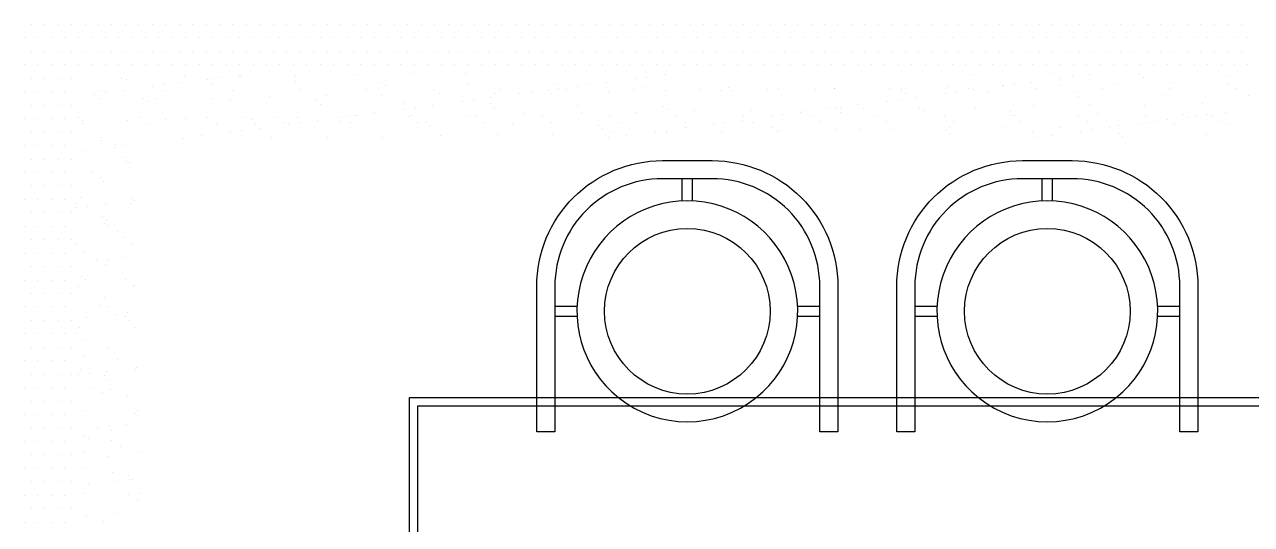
# Model space of a CAD drawing. Extents: x 10.8 to 13.68, y 40.59 to 42.54.
# Drawn here: x 10.8 to 12.511, y 41.847 to 42.544 of the extents above; entities that cross this region are included whole.
import ezdxf

# ---------------------------------------------------------------- set-up
doc = ezdxf.new("R2010")
doc.units = 0
doc.header["$LTSCALE"] = 0.5
doc.layers.get('0').update_dxf_attribs({"linetype": 'CONTINUOUS'})

# ---------------------------------------------------------------- blocks, each defined once
blk = doc.blocks.new('*X0')
at = {"color": 0}
for p, q in [((10.809375, 42.54375), (10.809375, 42.54375)), ((10.828125, 42.54375), (10.828125, 42.54375)), ((10.846875, 42.54375), (10.846875, 42.54375)), ((10.865625, 42.54375), (10.865625, 42.54375)), ((10.884375, 42.54375), (10.884375, 42.54375)), ((10.903125, 42.54375), (10.903125, 42.54375)), ((10.921875, 42.54375), (10.921875, 42.54375)), ((10.940625, 42.54375), (10.940625, 42.54375)), ((10.959375, 42.54375), (10.959375, 42.54375)), ((10.978125, 42.54375), (10.978125, 42.54375)), ((10.996875, 42.54375), (10.996875, 42.54375)), ((11.015625, 42.54375), (11.015625, 42.54375)), ((11.034375, 42.54375), (11.034375, 42.54375)), ((11.053125, 42.54375), (11.053125, 42.54375)), ((11.071875, 42.54375), (11.071875, 42.54375)), ((11.090625, 42.54375), (11.090625, 42.54375)), ((11.109375, 42.54375), (11.109375, 42.54375)), ((11.128125, 42.54375), (11.128125, 42.54375)), ((11.146875, 42.54375), (11.146875, 42.54375)), ((11.165625, 42.54375), (11.165625, 42.54375)), ((11.184375, 42.54375), (11.184375, 42.54375)), ((11.203125, 42.54375), (11.203125, 42.54375)), ((11.221875, 42.54375), (11.221875, 42.54375)), ((11.240625, 42.54375), (11.240625, 42.54375)), ((11.259375, 42.54375), (11.259375, 42.54375)), ((11.278125, 42.54375), (11.278125, 42.54375)), ((11.296875, 42.54375), (11.296875, 42.54375)), ((11.315625, 42.54375), (11.315625, 42.54375)), ((11.334375, 42.54375), (11.334375, 42.54375)), ((11.353125, 42.54375), (11.353125, 42.54375)), ((11.371875, 42.54375), (11.371875, 42.54375)), ((11.390625, 42.54375), (11.390625, 42.54375)), ((11.409375, 42.54375), (11.409375, 42.54375)), ((11.428125, 42.54375), (11.428125, 42.54375)), ((11.446875, 42.54375), (11.446875, 42.54375)), ((11.465625, 42.54375), (11.465625, 42.54375)), ((11.484375, 42.54375), (11.484375, 42.54375)), ((11.503125, 42.54375), (11.503125, 42.54375)), ((11.521875, 42.54375), (11.521875, 42.54375)), ((11.540625, 42.54375), (11.540625, 42.54375)), ((11.559375, 42.54375), (11.559375, 42.54375)), ((11.578125, 42.54375), (11.578125, 42.54375)), ((11.596875, 42.54375), (11.596875, 42.54375)), ((11.615625, 42.54375), (11.615625, 42.54375)), ((11.634375, 42.54375), (11.634375, 42.54375)), ((11.653125, 42.54375), (11.653125, 42.54375)), ((11.671875, 42.54375), (11.671875, 42.54375)), ((11.690625, 42.54375), (11.690625, 42.54375)), ((11.709375, 42.54375), (11.709375, 42.54375)), ((11.728125, 42.54375), (11.728125, 42.54375)), ((11.746875, 42.54375), (11.746875, 42.54375)), ((11.765625, 42.54375), (11.765625, 42.54375)), ((11.784375, 42.54375), (11.784375, 42.54375)), ((11.803125, 42.54375), (11.803125, 42.54375)), ((11.821875, 42.54375), (11.821875, 42.54375)), ((11.840625, 42.54375), (11.840625, 42.54375)), ((11.859375, 42.54375), (11.859375, 42.54375)), ((11.878125, 42.54375), (11.878125, 42.54375)), ((11.896875, 42.54375), (11.896875, 42.54375)), ((11.915625, 42.54375), (11.915625, 42.54375)), ((11.934375, 42.54375), (11.934375, 42.54375)), ((11.953125, 42.54375), (11.953125, 42.54375)), ((11.971875, 42.54375), (11.971875, 42.54375)), ((11.990625, 42.54375), (11.990625, 42.54375)), ((12.009375, 42.54375), (12.009375, 42.54375)), ((12.028125, 42.54375), (12.028125, 42.54375)), ((12.046875, 42.54375), (12.046875, 42.54375)), ((12.065625, 42.54375), (12.065625, 42.54375)), ((12.084375, 42.54375), (12.084375, 42.54375)), ((12.103125, 42.54375), (12.103125, 42.54375)), ((12.121875, 42.54375), (12.121875, 42.54375)), ((12.140625, 42.54375), (12.140625, 42.54375)), ((12.159375, 42.54375), (12.159375, 42.54375)), ((12.178125, 42.54375), (12.178125, 42.54375)), ((12.196875, 42.54375), (12.196875, 42.54375)), ((12.215625, 42.54375), (12.215625, 42.54375)), ((12.234375, 42.54375), (12.234375, 42.54375)), ((12.253125, 42.54375), (12.253125, 42.54375)), ((12.271875, 42.54375), (12.271875, 42.54375)), ((12.290625, 42.54375), (12.290625, 42.54375)), ((12.309375, 42.54375), (12.309375, 42.54375)), ((12.328125, 42.54375), (12.328125, 42.54375)), ((12.346875, 42.54375), (12.346875, 42.54375)), ((12.365625, 42.54375), (12.365625, 42.54375)), ((12.384375, 42.54375), (12.384375, 42.54375)), ((12.403125, 42.54375), (12.403125, 42.54375)), ((12.421875, 42.54375), (12.421875, 42.54375)), ((12.440625, 42.54375), (12.440625, 42.54375)), ((12.459375, 42.54375), (12.459375, 42.54375)), ((12.478125, 42.54375), (12.478125, 42.54375)), ((12.496875, 42.54375), (12.496875, 42.54375)), ((10.8, 42.525), (10.8, 42.525)), ((10.81875, 42.525), (10.81875, 42.525)), ((10.8375, 42.525), (10.8375, 42.525)), ((10.85625, 42.525), (10.85625, 42.525)), ((10.875, 42.525), (10.875, 42.525)), ((10.89375, 42.525), (10.89375, 42.525)), ((10.9125, 42.525), (10.9125, 42.525)), ((10.93125, 42.525), (10.93125, 42.525)), ((10.95, 42.525), (10.95, 42.525)), ((10.96875, 42.525), (10.96875, 42.525)), ((10.9875, 42.525), (10.9875, 42.525)), ((11.00625, 42.525), (11.00625, 42.525)), ((11.025, 42.525), (11.025, 42.525)), ((11.04375, 42.525), (11.04375, 42.525)), ((11.0625, 42.525), (11.0625, 42.525)), ((11.08125, 42.525), (11.08125, 42.525)), ((11.1, 42.525), (11.1, 42.525)), ((11.11875, 42.525), (11.11875, 42.525)), ((11.1375, 42.525), (11.1375, 42.525)), ((11.15625, 42.525), (11.15625, 42.525)), ((11.175, 42.525), (11.175, 42.525)), ((11.19375, 42.525), (11.19375, 42.525)), ((11.2125, 42.525), (11.2125, 42.525)), ((11.23125, 42.525), (11.23125, 42.525)), ((11.25, 42.525), (11.25, 42.525)), ((11.26875, 42.525), (11.26875, 42.525)), ((11.2875, 42.525), (11.2875, 42.525)), ((11.30625, 42.525), (11.30625, 42.525)), ((11.325, 42.525), (11.325, 42.525)), ((11.34375, 42.525), (11.34375, 42.525)), ((11.3625, 42.525), (11.3625, 42.525)), ((11.38125, 42.525), (11.38125, 42.525)), ((11.4, 42.525), (11.4, 42.525)), ((11.41875, 42.525), (11.41875, 42.525)), ((11.4375, 42.525), (11.4375, 42.525)), ((11.45625, 42.525), (11.45625, 42.525)), ((11.475, 42.525), (11.475, 42.525)), ((11.49375, 42.525), (11.49375, 42.525)), ((11.5125, 42.525), (11.5125, 42.525)), ((11.53125, 42.525), (11.53125, 42.525)), ((11.55, 42.525), (11.55, 42.525)), ((11.56875, 42.525), (11.56875, 42.525)), ((11.5875, 42.525), (11.5875, 42.525)), ((11.60625, 42.525), (11.60625, 42.525)), ((11.625, 42.525), (11.625, 42.525)), ((11.64375, 42.525), (11.64375, 42.525)), ((11.6625, 42.525), (11.6625, 42.525)), ((11.68125, 42.525), (11.68125, 42.525)), ((11.7, 42.525), (11.7, 42.525)), ((11.71875, 42.525), (11.71875, 42.525)), ((11.7375, 42.525), (11.7375, 42.525)), ((11.75625, 42.525), (11.75625, 42.525)), ((11.775, 42.525), (11.775, 42.525)), ((11.79375, 42.525), (11.79375, 42.525)), ((11.8125, 42.525), (11.8125, 42.525)), ((11.83125, 42.525), (11.83125, 42.525)), ((11.85, 42.525), (11.85, 42.525)), ((11.86875, 42.525), (11.86875, 42.525)), ((11.8875, 42.525), (11.8875, 42.525)), ((11.90625, 42.525), (11.90625, 42.525)), ((11.925, 42.525), (11.925, 42.525)), ((11.94375, 42.525), (11.94375, 42.525)), ((11.9625, 42.525), (11.9625, 42.525)), ((11.98125, 42.525), (11.98125, 42.525)), ((12, 42.525), (12, 42.525)), ((12.01875, 42.525), (12.01875, 42.525)), ((12.0375, 42.525), (12.0375, 42.525)), ((12.05625, 42.525), (12.05625, 42.525)), ((12.075, 42.525), (12.075, 42.525)), ((12.09375, 42.525), (12.09375, 42.525)), ((12.1125, 42.525), (12.1125, 42.525)), ((12.13125, 42.525), (12.13125, 42.525)), ((12.15, 42.525), (12.15, 42.525)), ((12.16875, 42.525), (12.16875, 42.525)), ((12.1875, 42.525), (12.1875, 42.525)), ((12.20625, 42.525), (12.20625, 42.525)), ((12.225, 42.525), (12.225, 42.525)), ((12.24375, 42.525), (12.24375, 42.525)), ((12.2625, 42.525), (12.2625, 42.525)), ((12.28125, 42.525), (12.28125, 42.525)), ((12.3, 42.525), (12.3, 42.525)), ((12.31875, 42.525), (12.31875, 42.525)), ((12.3375, 42.525), (12.3375, 42.525)), ((12.35625, 42.525), (12.35625, 42.525)), ((12.375, 42.525), (12.375, 42.525)), ((12.39375, 42.525), (12.39375, 42.525)), ((12.4125, 42.525), (12.4125, 42.525)), ((12.43125, 42.525), (12.43125, 42.525)), ((12.45, 42.525), (12.45, 42.525)), ((12.46875, 42.525), (12.46875, 42.525)), ((12.4875, 42.525), (12.4875, 42.525)), ((12.50625, 42.525), (12.50625, 42.525)), ((10.809375, 42.50625), (10.809375, 42.50625)), ((10.828125, 42.50625), (10.828125, 42.50625)), ((10.846875, 42.50625), (10.846875, 42.50625)), ((10.865625, 42.50625), (10.865625, 42.50625)), ((10.884375, 42.50625), (10.884375, 42.50625)), ((10.903125, 42.50625), (10.903125, 42.50625)), ((10.921875, 42.50625), (10.921875, 42.50625)), ((10.940625, 42.50625), (10.940625, 42.50625)), ((10.959375, 42.50625), (10.959375, 42.50625)), ((10.978125, 42.50625), (10.978125, 42.50625)), ((10.996875, 42.50625), (10.996875, 42.50625)), ((11.015625, 42.50625), (11.015625, 42.50625)), ((11.034375, 42.50625), (11.034375, 42.50625)), ((11.053125, 42.50625), (11.053125, 42.50625)), ((11.071875, 42.50625), (11.071875, 42.50625)), ((11.090625, 42.50625), (11.090625, 42.50625)), ((11.109375, 42.50625), (11.109375, 42.50625)), ((11.128125, 42.50625), (11.128125, 42.50625)), ((11.146875, 42.50625), (11.146875, 42.50625)), ((11.165625, 42.50625), (11.165625, 42.50625)), ((11.184375, 42.50625), (11.184375, 42.50625)), ((11.203125, 42.50625), (11.203125, 42.50625)), ((11.221875, 42.50625), (11.221875, 42.50625)), ((11.240625, 42.50625), (11.240625, 42.50625)), ((11.259375, 42.50625), (11.259375, 42.50625)), ((11.278125, 42.50625), (11.278125, 42.50625)), ((11.296875, 42.50625), (11.296875, 42.50625)), ((11.315625, 42.50625), (11.315625, 42.50625)), ((11.334375, 42.50625), (11.334375, 42.50625)), ((11.353125, 42.50625), (11.353125, 42.50625)), ((11.371875, 42.50625), (11.371875, 42.50625)), ((11.390625, 42.50625), (11.390625, 42.50625)), ((11.409375, 42.50625), (11.409375, 42.50625)), ((11.428125, 42.50625), (11.428125, 42.50625)), ((11.446875, 42.50625), (11.446875, 42.50625)), ((11.465625, 42.50625), (11.465625, 42.50625)), ((11.484375, 42.50625), (11.484375, 42.50625)), ((11.503125, 42.50625), (11.503125, 42.50625)), ((11.521875, 42.50625), (11.521875, 42.50625)), ((11.540625, 42.50625), (11.540625, 42.50625)), ((11.559375, 42.50625), (11.559375, 42.50625)), ((11.578125, 42.50625), (11.578125, 42.50625)), ((11.596875, 42.50625), (11.596875, 42.50625)), ((11.615625, 42.50625), (11.615625, 42.50625)), ((11.634375, 42.50625), (11.634375, 42.50625)), ((11.653125, 42.50625), (11.653125, 42.50625)), ((11.671875, 42.50625), (11.671875, 42.50625)), ((11.690625, 42.50625), (11.690625, 42.50625)), ((11.709375, 42.50625), (11.709375, 42.50625)), ((11.728125, 42.50625), (11.728125, 42.50625)), ((11.746875, 42.50625), (11.746875, 42.50625)), ((11.765625, 42.50625), (11.765625, 42.50625)), ((11.784375, 42.50625), (11.784375, 42.50625)), ((11.803125, 42.50625), (11.803125, 42.50625)), ((11.821875, 42.50625), (11.821875, 42.50625)), ((11.840625, 42.50625), (11.840625, 42.50625)), ((11.859375, 42.50625), (11.859375, 42.50625)), ((11.878125, 42.50625), (11.878125, 42.50625)), ((11.896875, 42.50625), (11.896875, 42.50625)), ((11.915625, 42.50625), (11.915625, 42.50625)), ((11.934375, 42.50625), (11.934375, 42.50625)), ((11.953125, 42.50625), (11.953125, 42.50625)), ((11.971875, 42.50625), (11.971875, 42.50625)), ((11.990625, 42.50625), (11.990625, 42.50625)), ((12.009375, 42.50625), (12.009375, 42.50625)), ((12.028125, 42.50625), (12.028125, 42.50625)), ((12.046875, 42.50625), (12.046875, 42.50625)), ((12.065625, 42.50625), (12.065625, 42.50625)), ((12.084375, 42.50625), (12.084375, 42.50625)), ((12.103125, 42.50625), (12.103125, 42.50625)), ((12.121875, 42.50625), (12.121875, 42.50625)), ((12.140625, 42.50625), (12.140625, 42.50625)), ((12.159375, 42.50625), (12.159375, 42.50625)), ((12.178125, 42.50625), (12.178125, 42.50625)), ((12.196875, 42.50625), (12.196875, 42.50625)), ((12.215625, 42.50625), (12.215625, 42.50625)), ((12.234375, 42.50625), (12.234375, 42.50625)), ((12.253125, 42.50625), (12.253125, 42.50625)), ((12.271875, 42.50625), (12.271875, 42.50625)), ((12.290625, 42.50625), (12.290625, 42.50625)), ((12.309375, 42.50625), (12.309375, 42.50625)), ((12.328125, 42.50625), (12.328125, 42.50625)), ((12.346875, 42.50625), (12.346875, 42.50625)), ((12.365625, 42.50625), (12.365625, 42.50625)), ((12.384375, 42.50625), (12.384375, 42.50625)), ((12.403125, 42.50625), (12.403125, 42.50625)), ((12.421875, 42.50625), (12.421875, 42.50625)), ((12.440625, 42.50625), (12.440625, 42.50625)), ((12.459375, 42.50625), (12.459375, 42.50625)), ((12.478125, 42.50625), (12.478125, 42.50625)), ((12.496875, 42.50625), (12.496875, 42.50625)), ((10.8, 42.4875), (10.8, 42.4875)), ((10.81875, 42.4875), (10.81875, 42.4875)), ((10.8375, 42.4875), (10.8375, 42.4875)), ((10.85625, 42.4875), (10.85625, 42.4875)), ((10.875, 42.4875), (10.875, 42.4875)), ((10.89375, 42.4875), (10.89375, 42.4875)), ((10.9125, 42.4875), (10.9125, 42.4875)), ((10.93125, 42.4875), (10.93125, 42.4875)), ((10.95, 42.4875), (10.95, 42.4875)), ((10.96875, 42.4875), (10.96875, 42.4875)), ((10.9875, 42.4875), (10.9875, 42.4875)), ((11.00625, 42.4875), (11.00625, 42.4875)), ((11.025, 42.4875), (11.025, 42.4875)), ((11.04375, 42.4875), (11.04375, 42.4875)), ((11.0625, 42.4875), (11.0625, 42.4875)), ((11.08125, 42.4875), (11.08125, 42.4875)), ((11.1, 42.4875), (11.1, 42.4875)), ((11.11875, 42.4875), (11.11875, 42.4875)), ((11.1375, 42.4875), (11.1375, 42.4875)), ((11.15625, 42.4875), (11.15625, 42.4875)), ((11.175, 42.4875), (11.175, 42.4875)), ((11.19375, 42.4875), (11.19375, 42.4875)), ((11.2125, 42.4875), (11.2125, 42.4875)), ((11.23125, 42.4875), (11.23125, 42.4875)), ((11.25, 42.4875), (11.25, 42.4875)), ((11.26875, 42.4875), (11.26875, 42.4875)), ((11.2875, 42.4875), (11.2875, 42.4875)), ((11.30625, 42.4875), (11.30625, 42.4875)), ((11.325, 42.4875), (11.325, 42.4875)), ((11.34375, 42.4875), (11.34375, 42.4875)), ((11.3625, 42.4875), (11.3625, 42.4875)), ((11.38125, 42.4875), (11.38125, 42.4875)), ((11.4, 42.4875), (11.4, 42.4875)), ((11.41875, 42.4875), (11.41875, 42.4875)), ((11.4375, 42.4875), (11.4375, 42.4875)), ((11.45625, 42.4875), (11.45625, 42.4875)), ((11.475, 42.4875), (11.475, 42.4875)), ((11.49375, 42.4875), (11.49375, 42.4875)), ((11.5125, 42.4875), (11.5125, 42.4875)), ((11.53125, 42.4875), (11.53125, 42.4875)), ((11.55, 42.4875), (11.55, 42.4875)), ((11.56875, 42.4875), (11.56875, 42.4875)), ((11.5875, 42.4875), (11.5875, 42.4875)), ((11.60625, 42.4875), (11.60625, 42.4875)), ((11.625, 42.4875), (11.625, 42.4875)), ((11.64375, 42.4875), (11.64375, 42.4875)), ((11.6625, 42.4875), (11.6625, 42.4875)), ((11.68125, 42.4875), (11.68125, 42.4875)), ((11.7, 42.4875), (11.7, 42.4875)), ((11.71875, 42.4875), (11.71875, 42.4875)), ((11.7375, 42.4875), (11.7375, 42.4875)), ((11.75625, 42.4875), (11.75625, 42.4875)), ((11.775, 42.4875), (11.775, 42.4875)), ((11.79375, 42.4875), (11.79375, 42.4875)), ((11.8125, 42.4875), (11.8125, 42.4875)), ((11.83125, 42.4875), (11.83125, 42.4875)), ((11.85, 42.4875), (11.85, 42.4875)), ((11.86875, 42.4875), (11.86875, 42.4875)), ((11.8875, 42.4875), (11.8875, 42.4875)), ((11.90625, 42.4875), (11.90625, 42.4875)), ((11.925, 42.4875), (11.925, 42.4875)), ((11.94375, 42.4875), (11.94375, 42.4875)), ((11.9625, 42.4875), (11.9625, 42.4875)), ((11.98125, 42.4875), (11.98125, 42.4875)), ((12, 42.4875), (12, 42.4875)), ((12.01875, 42.4875), (12.01875, 42.4875)), ((12.0375, 42.4875), (12.0375, 42.4875)), ((12.05625, 42.4875), (12.05625, 42.4875)), ((12.075, 42.4875), (12.075, 42.4875)), ((12.09375, 42.4875), (12.09375, 42.4875)), ((12.1125, 42.4875), (12.1125, 42.4875)), ((12.13125, 42.4875), (12.13125, 42.4875)), ((12.15, 42.4875), (12.15, 42.4875)), ((12.16875, 42.4875), (12.16875, 42.4875)), ((12.1875, 42.4875), (12.1875, 42.4875)), ((12.20625, 42.4875), (12.20625, 42.4875)), ((12.225, 42.4875), (12.225, 42.4875)), ((12.24375, 42.4875), (12.24375, 42.4875)), ((12.2625, 42.4875), (12.2625, 42.4875)), ((12.28125, 42.4875), (12.28125, 42.4875)), ((12.3, 42.4875), (12.3, 42.4875)), ((12.31875, 42.4875), (12.31875, 42.4875)), ((12.3375, 42.4875), (12.3375, 42.4875)), ((12.35625, 42.4875), (12.35625, 42.4875)), ((12.375, 42.4875), (12.375, 42.4875)), ((12.39375, 42.4875), (12.39375, 42.4875)), ((12.4125, 42.4875), (12.4125, 42.4875)), ((12.43125, 42.4875), (12.43125, 42.4875)), ((12.45, 42.4875), (12.45, 42.4875)), ((12.46875, 42.4875), (12.46875, 42.4875)), ((12.4875, 42.4875), (12.4875, 42.4875)), ((12.50625, 42.4875), (12.50625, 42.4875)), ((10.809375, 42.46875), (10.809375, 42.46875)), ((10.828125, 42.46875), (10.828125, 42.46875)), ((10.846875, 42.46875), (10.846875, 42.46875)), ((10.865625, 42.46875), (10.865625, 42.46875)), ((10.8, 42.45), (10.8, 42.45)), ((10.81875, 42.45), (10.81875, 42.45)), ((10.8375, 42.45), (10.8375, 42.45)), ((10.85625, 42.45), (10.85625, 42.45)), ((10.809375, 42.43125), (10.809375, 42.43125)), ((10.828125, 42.43125), (10.828125, 42.43125)), ((10.846875, 42.43125), (10.846875, 42.43125)), ((10.865625, 42.43125), (10.865625, 42.43125)), ((10.8, 42.4125), (10.8, 42.4125)), ((10.81875, 42.4125), (10.81875, 42.4125)), ((10.8375, 42.4125), (10.8375, 42.4125)), ((10.85625, 42.4125), (10.85625, 42.4125)), ((10.809375, 42.39375), (10.809375, 42.39375)), ((10.828125, 42.39375), (10.828125, 42.39375)), ((10.846875, 42.39375), (10.846875, 42.39375)), ((10.865625, 42.39375), (10.865625, 42.39375)), ((10.8, 42.375), (10.8, 42.375)), ((10.81875, 42.375), (10.81875, 42.375)), ((10.8375, 42.375), (10.8375, 42.375)), ((10.85625, 42.375), (10.85625, 42.375)), ((10.809375, 42.35625), (10.809375, 42.35625)), ((10.828125, 42.35625), (10.828125, 42.35625)), ((10.846875, 42.35625), (10.846875, 42.35625)), ((10.865625, 42.35625), (10.865625, 42.35625)), ((10.8, 42.3375), (10.8, 42.3375)), ((10.81875, 42.3375), (10.81875, 42.3375)), ((10.8375, 42.3375), (10.8375, 42.3375)), ((10.85625, 42.3375), (10.85625, 42.3375)), ((10.809375, 42.31875), (10.809375, 42.31875)), ((10.828125, 42.31875), (10.828125, 42.31875)), ((10.846875, 42.31875), (10.846875, 42.31875)), ((10.865625, 42.31875), (10.865625, 42.31875)), ((10.8, 42.3), (10.8, 42.3)), ((10.81875, 42.3), (10.81875, 42.3)), ((10.8375, 42.3), (10.8375, 42.3)), ((10.85625, 42.3), (10.85625, 42.3)), ((10.809375, 42.28125), (10.809375, 42.28125)), ((10.828125, 42.28125), (10.828125, 42.28125)), ((10.846875, 42.28125), (10.846875, 42.28125)), ((10.865625, 42.28125), (10.865625, 42.28125)), ((10.8, 42.2625), (10.8, 42.2625)), ((10.81875, 42.2625), (10.81875, 42.2625)), ((10.8375, 42.2625), (10.8375, 42.2625)), ((10.85625, 42.2625), (10.85625, 42.2625)), ((10.809375, 42.24375), (10.809375, 42.24375)), ((10.828125, 42.24375), (10.828125, 42.24375)), ((10.846875, 42.24375), (10.846875, 42.24375)), ((10.865625, 42.24375), (10.865625, 42.24375)), ((10.8, 42.225), (10.8, 42.225)), ((10.81875, 42.225), (10.81875, 42.225)), ((10.8375, 42.225), (10.8375, 42.225)), ((10.85625, 42.225), (10.85625, 42.225)), ((10.809375, 42.20625), (10.809375, 42.20625)), ((10.828125, 42.20625), (10.828125, 42.20625)), ((10.846875, 42.20625), (10.846875, 42.20625)), ((10.865625, 42.20625), (10.865625, 42.20625)), ((10.8, 42.1875), (10.8, 42.1875)), ((10.81875, 42.1875), (10.81875, 42.1875)), ((10.8375, 42.1875), (10.8375, 42.1875)), ((10.85625, 42.1875), (10.85625, 42.1875)), ((10.809375, 42.16875), (10.809375, 42.16875)), ((10.828125, 42.16875), (10.828125, 42.16875)), ((10.846875, 42.16875), (10.846875, 42.16875)), ((10.865625, 42.16875), (10.865625, 42.16875)), ((10.8, 42.15), (10.8, 42.15)), ((10.81875, 42.15), (10.81875, 42.15)), ((10.8375, 42.15), (10.8375, 42.15)), ((10.85625, 42.15), (10.85625, 42.15)), ((10.809375, 42.13125), (10.809375, 42.13125)), ((10.828125, 42.13125), (10.828125, 42.13125)), ((10.846875, 42.13125), (10.846875, 42.13125)), ((10.865625, 42.13125), (10.865625, 42.13125)), ((10.8, 42.1125), (10.8, 42.1125)), ((10.81875, 42.1125), (10.81875, 42.1125)), ((10.8375, 42.1125), (10.8375, 42.1125)), ((10.85625, 42.1125), (10.85625, 42.1125)), ((10.809375, 42.09375), (10.809375, 42.09375)), ((10.828125, 42.09375), (10.828125, 42.09375)), ((10.846875, 42.09375), (10.846875, 42.09375)), ((10.865625, 42.09375), (10.865625, 42.09375)), ((10.8, 42.075), (10.8, 42.075)), ((10.81875, 42.075), (10.81875, 42.075)), ((10.8375, 42.075), (10.8375, 42.075)), ((10.85625, 42.075), (10.85625, 42.075)), ((10.809375, 42.05625), (10.809375, 42.05625)), ((10.828125, 42.05625), (10.828125, 42.05625)), ((10.846875, 42.05625), (10.846875, 42.05625)), ((10.865625, 42.05625), (10.865625, 42.05625)), ((10.8, 42.0375), (10.8, 42.0375)), ((10.81875, 42.0375), (10.81875, 42.0375)), ((10.8375, 42.0375), (10.8375, 42.0375)), ((10.85625, 42.0375), (10.85625, 42.0375)), ((10.809375, 42.01875), (10.809375, 42.01875)), ((10.828125, 42.01875), (10.828125, 42.01875)), ((10.846875, 42.01875), (10.846875, 42.01875)), ((10.865625, 42.01875), (10.865625, 42.01875)), ((10.8, 42), (10.8, 42)), ((10.81875, 42), (10.81875, 42)), ((10.8375, 42), (10.8375, 42)), ((10.85625, 42), (10.85625, 42)), ((10.809375, 41.98125), (10.809375, 41.98125)), ((10.828125, 41.98125), (10.828125, 41.98125)), ((10.846875, 41.98125), (10.846875, 41.98125)), ((10.865625, 41.98125), (10.865625, 41.98125)), ((10.8, 41.9625), (10.8, 41.9625)), ((10.81875, 41.9625), (10.81875, 41.9625)), ((10.8375, 41.9625), (10.8375, 41.9625)), ((10.85625, 41.9625), (10.85625, 41.9625)), ((10.809375, 41.94375), (10.809375, 41.94375)), ((10.828125, 41.94375), (10.828125, 41.94375)), ((10.846875, 41.94375), (10.846875, 41.94375)), ((10.865625, 41.94375), (10.865625, 41.94375)), ((10.8, 41.925), (10.8, 41.925)), ((10.81875, 41.925), (10.81875, 41.925)), ((10.8375, 41.925), (10.8375, 41.925)), ((10.85625, 41.925), (10.85625, 41.925)), ((10.809375, 41.90625), (10.809375, 41.90625)), ((10.828125, 41.90625), (10.828125, 41.90625)), ((10.846875, 41.90625), (10.846875, 41.90625)), ((10.865625, 41.90625), (10.865625, 41.90625)), ((10.8, 41.8875), (10.8, 41.8875)), ((10.81875, 41.8875), (10.81875, 41.8875)), ((10.8375, 41.8875), (10.8375, 41.8875)), ((10.85625, 41.8875), (10.85625, 41.8875)), ((10.809375, 41.86875), (10.809375, 41.86875)), ((10.828125, 41.86875), (10.828125, 41.86875)), ((10.846875, 41.86875), (10.846875, 41.86875)), ((10.865625, 41.86875), (10.865625, 41.86875)), ((10.8, 41.85), (10.8, 41.85)), ((10.81875, 41.85), (10.81875, 41.85)), ((10.8375, 41.85), (10.8375, 41.85)), ((10.85625, 41.85), (10.85625, 41.85))]:
    blk.add_line(p, q, dxfattribs=at)
blk = doc.blocks.new('*X1')
at = {"color": 0}
for p, q in [((11.0995, 42.4734), (11.0995, 42.4734)), ((11.1017, 42.4717), (11.1017, 42.4717)), ((11.2595, 42.4742), (11.2595, 42.4742)), ((11.338, 42.4752), (11.338, 42.4752)), ((11.4148, 42.4749), (11.4148, 42.4749)), ((11.6924, 42.4738), (11.6924, 42.4738)), ((12.1189, 42.4738), (12.1189, 42.4738)), ((12.2351, 42.4762), (12.2351, 42.4762)), ((12.2853, 42.4742), (12.2853, 42.4742)), ((12.3552, 42.4752), (12.3552, 42.4752)), ((12.477, 42.4725), (12.477, 42.4725)), ((10.9357, 42.4683), (10.9357, 42.4683)), ((10.9422, 42.4678), (10.9422, 42.4678)), ((10.9787, 42.4575), (10.9787, 42.4575)), ((10.9943, 42.4596), (10.9943, 42.4596)), ((11.0187, 42.4628), (11.0187, 42.4628)), ((11.0232, 42.4707), (11.0232, 42.4707)), ((11.0557, 42.4673), (11.0557, 42.4673)), ((11.0595, 42.4682), (11.0595, 42.4682)), ((11.0612, 42.4622), (11.0612, 42.4622)), ((11.0751, 42.4702), (11.0751, 42.4702)), ((11.1775, 42.4646), (11.1775, 42.4646)), ((11.1785, 42.4713), (11.1785, 42.4713)), ((11.2976, 42.4636), (11.2976, 42.4636)), ((11.3031, 42.4585), (11.3031, 42.4585)), ((11.4194, 42.4609), (11.4194, 42.4609)), ((11.5394, 42.4599), (11.5394, 42.4599)), ((11.545, 42.4548), (11.545, 42.4548)), ((11.5717, 42.4579), (11.5717, 42.4579)), ((11.5873, 42.46), (11.5873, 42.46)), ((11.6117, 42.4632), (11.6117, 42.4632)), ((11.6524, 42.4685), (11.6524, 42.4685)), ((11.6612, 42.4572), (11.6612, 42.4572)), ((11.668, 42.4706), (11.668, 42.4706)), ((11.7813, 42.4562), (11.7813, 42.4562)), ((11.9297, 42.4552), (11.9297, 42.4552)), ((12.0065, 42.4548), (12.0065, 42.4548)), ((12.0875, 42.4578), (12.0875, 42.4578)), ((12.1171, 42.4543), (12.1171, 42.4543)), ((12.1646, 42.4583), (12.1646, 42.4583)), ((12.166, 42.4588), (12.166, 42.4588)), ((12.1802, 42.4604), (12.1802, 42.4604)), ((12.2046, 42.4636), (12.2046, 42.4636)), ((12.2105, 42.4545), (12.2105, 42.4545)), ((12.2428, 42.4584), (12.2428, 42.4584)), ((12.2453, 42.4689), (12.2453, 42.4689)), ((12.261, 42.471), (12.261, 42.471)), ((12.3039, 42.4547), (12.3039, 42.4547)), ((12.3238, 42.4613), (12.3238, 42.4613)), ((12.3607, 42.4701), (12.3607, 42.4701)), ((12.3974, 42.4548), (12.3974, 42.4548)), ((12.4023, 42.4623), (12.4023, 42.4623)), ((12.4791, 42.4619), (12.4791, 42.4619)), ((12.4908, 42.455), (12.4908, 42.455)), ((10.898, 42.4469), (10.898, 42.4469)), ((10.9026, 42.4521), (10.9026, 42.4521)), ((10.906, 42.44), (10.906, 42.44)), ((10.9136, 42.4489), (10.9136, 42.4489)), ((10.938, 42.4522), (10.938, 42.4522)), ((10.9655, 42.4409), (10.9655, 42.4409)), ((10.9845, 42.441), (10.9845, 42.441)), ((10.996, 42.4523), (10.996, 42.4523)), ((11.0613, 42.4406), (11.0613, 42.4406)), ((11.0873, 42.4383), (11.0873, 42.4383)), ((11.0894, 42.4524), (11.0894, 42.4524)), ((11.1423, 42.4435), (11.1423, 42.4435)), ((11.1828, 42.4526), (11.1828, 42.4526)), ((11.2074, 42.4373), (11.2074, 42.4373)), ((11.2208, 42.4445), (11.2208, 42.4445)), ((11.2763, 42.4528), (11.2763, 42.4528)), ((11.2976, 42.4442), (11.2976, 42.4442)), ((11.3697, 42.453), (11.3697, 42.453)), ((11.3786, 42.4471), (11.3786, 42.4471)), ((11.4258, 42.4387), (11.4258, 42.4387)), ((11.4502, 42.4419), (11.4502, 42.4419)), ((11.4571, 42.4481), (11.4571, 42.4481)), ((11.4631, 42.4531), (11.4631, 42.4531)), ((11.4909, 42.4473), (11.4909, 42.4473)), ((11.5065, 42.4493), (11.5065, 42.4493)), ((11.5309, 42.4525), (11.5309, 42.4525)), ((11.5339, 42.4477), (11.5339, 42.4477)), ((11.5565, 42.4533), (11.5565, 42.4533)), ((11.6149, 42.4506), (11.6149, 42.4506)), ((11.65, 42.4535), (11.65, 42.4535)), ((11.6934, 42.4517), (11.6934, 42.4517)), ((11.7434, 42.4536), (11.7434, 42.4536)), ((11.7702, 42.4513), (11.7702, 42.4513)), ((11.7868, 42.4512), (11.7868, 42.4512)), ((11.8368, 42.4538), (11.8368, 42.4538)), ((11.8512, 42.4542), (11.8512, 42.4542)), ((11.9031, 42.4536), (11.9031, 42.4536)), ((11.9302, 42.454), (11.9302, 42.454)), ((12.0187, 42.4391), (12.0187, 42.4391)), ((12.0231, 42.4525), (12.0231, 42.4525)), ((12.0237, 42.4541), (12.0237, 42.4541)), ((12.0287, 42.4475), (12.0287, 42.4475)), ((12.0431, 42.4423), (12.0431, 42.4423)), ((12.0838, 42.4477), (12.0838, 42.4477)), ((12.0995, 42.4497), (12.0995, 42.4497)), ((12.1238, 42.4529), (12.1238, 42.4529)), ((12.145, 42.4499), (12.145, 42.4499)), ((12.265, 42.4489), (12.265, 42.4489)), ((12.2705, 42.4438), (12.2705, 42.4438)), ((12.3868, 42.4462), (12.3868, 42.4462)), ((12.5069, 42.4452), (12.5069, 42.4452)), ((10.9711, 42.4359), (10.9711, 42.4359)), ((11.2129, 42.4322), (11.2129, 42.4322)), ((11.2887, 42.4206), (11.2887, 42.4206)), ((11.3292, 42.4346), (11.3292, 42.4346)), ((11.3294, 42.426), (11.3294, 42.426)), ((11.345, 42.4281), (11.345, 42.4281)), ((11.3694, 42.4313), (11.3694, 42.4313)), ((11.4102, 42.4366), (11.4102, 42.4366)), ((11.4492, 42.4336), (11.4492, 42.4336)), ((11.4548, 42.4285), (11.4548, 42.4285)), ((11.5711, 42.4309), (11.5711, 42.4309)), ((11.5762, 42.421), (11.5762, 42.421)), ((11.653, 42.4206), (11.653, 42.4206)), ((11.6911, 42.4299), (11.6911, 42.4299)), ((11.6966, 42.4248), (11.6966, 42.4248)), ((11.734, 42.4235), (11.734, 42.4235)), ((11.8125, 42.4245), (11.8125, 42.4245)), ((11.8129, 42.4272), (11.8129, 42.4272)), ((11.8816, 42.421), (11.8816, 42.421)), ((11.8893, 42.4242), (11.8893, 42.4242)), ((11.9223, 42.4264), (11.9223, 42.4264)), ((11.933, 42.4262), (11.933, 42.4262)), ((11.9379, 42.4285), (11.9379, 42.4285)), ((11.9385, 42.4211), (11.9385, 42.4211)), ((11.9623, 42.4317), (11.9623, 42.4317)), ((11.9703, 42.4271), (11.9703, 42.4271)), ((12.0031, 42.437), (12.0031, 42.437)), ((12.0488, 42.4281), (12.0488, 42.4281)), ((12.0548, 42.4236), (12.0548, 42.4236)), ((12.1256, 42.4277), (12.1256, 42.4277)), ((12.1748, 42.4225), (12.1748, 42.4225)), ((12.2066, 42.4306), (12.2066, 42.4306)), ((12.2851, 42.4316), (12.2851, 42.4316)), ((12.3619, 42.4313), (12.3619, 42.4313)), ((12.4429, 42.4342), (12.4429, 42.4342)), ((12.4745, 42.4214), (12.4745, 42.4214)), ((10.8754, 42.4146), (10.8754, 42.4146)), ((10.8809, 42.4095), (10.8809, 42.4095)), ((10.8813, 42.406), (10.8813, 42.406)), ((10.9441, 42.4099), (10.9441, 42.4099)), ((10.962, 42.4142), (10.962, 42.4142)), ((10.9747, 42.4062), (10.9747, 42.4062)), ((10.9972, 42.412), (10.9972, 42.412)), ((11.0251, 42.4129), (11.0251, 42.4129)), ((11.0555, 42.4144), (11.0555, 42.4144)), ((11.0681, 42.4063), (11.0681, 42.4063)), ((11.1036, 42.4139), (11.1036, 42.4139)), ((11.1172, 42.4109), (11.1172, 42.4109)), ((11.1227, 42.4059), (11.1227, 42.4059)), ((11.1489, 42.4146), (11.1489, 42.4146)), ((11.1615, 42.4065), (11.1615, 42.4065)), ((11.1679, 42.4048), (11.1679, 42.4048)), ((11.1804, 42.4135), (11.1804, 42.4135)), ((11.1835, 42.4068), (11.1835, 42.4068)), ((11.2079, 42.41), (11.2079, 42.41)), ((11.239, 42.4083), (11.239, 42.4083)), ((11.2423, 42.4147), (11.2423, 42.4147)), ((11.2486, 42.4154), (11.2486, 42.4154)), ((11.255, 42.4067), (11.255, 42.4067)), ((11.2614, 42.4164), (11.2614, 42.4164)), ((11.2643, 42.4174), (11.2643, 42.4174)), ((11.3357, 42.4149), (11.3357, 42.4149)), ((11.3399, 42.4174), (11.3399, 42.4174)), ((11.3484, 42.4068), (11.3484, 42.4068)), ((11.3591, 42.4072), (11.3591, 42.4072)), ((11.4167, 42.4171), (11.4167, 42.4171)), ((11.4292, 42.4151), (11.4292, 42.4151)), ((11.4418, 42.407), (11.4418, 42.407)), ((11.4809, 42.4046), (11.4809, 42.4046)), ((11.4977, 42.42), (11.4977, 42.42)), ((11.5226, 42.4152), (11.5226, 42.4152)), ((11.5352, 42.4072), (11.5352, 42.4072)), ((11.6009, 42.4036), (11.6009, 42.4036)), ((11.616, 42.4154), (11.616, 42.4154)), ((11.6287, 42.4074), (11.6287, 42.4074)), ((11.7094, 42.4156), (11.7094, 42.4156)), ((11.7221, 42.4075), (11.7221, 42.4075)), ((11.7608, 42.4051), (11.7608, 42.4051)), ((11.7764, 42.4072), (11.7764, 42.4072)), ((11.8008, 42.4104), (11.8008, 42.4104)), ((11.8028, 42.4158), (11.8028, 42.4158)), ((11.8155, 42.4077), (11.8155, 42.4077)), ((11.8416, 42.4158), (11.8416, 42.4158)), ((11.8572, 42.4178), (11.8572, 42.4178)), ((11.8963, 42.4159), (11.8963, 42.4159)), ((11.9089, 42.4079), (11.9089, 42.4079)), ((11.9897, 42.4161), (11.9897, 42.4161)), ((12.0023, 42.408), (12.0023, 42.408)), ((12.0831, 42.4163), (12.0831, 42.4163)), ((12.0958, 42.4082), (12.0958, 42.4082)), ((12.1765, 42.4164), (12.1765, 42.4164)), ((12.1803, 42.4175), (12.1803, 42.4175)), ((12.1892, 42.4084), (12.1892, 42.4084)), ((12.27, 42.4166), (12.27, 42.4166)), ((12.2826, 42.4085), (12.2826, 42.4085)), ((12.2966, 42.4199), (12.2966, 42.4199)), ((12.3257, 42.4035), (12.3257, 42.4035)), ((12.3538, 42.4055), (12.3538, 42.4055)), ((12.3634, 42.4168), (12.3634, 42.4168)), ((12.3694, 42.4076), (12.3694, 42.4076)), ((12.376, 42.4087), (12.376, 42.4087)), ((12.3938, 42.4108), (12.3938, 42.4108)), ((12.4042, 42.4045), (12.4042, 42.4045)), ((12.4167, 42.4188), (12.4167, 42.4188)), ((12.4222, 42.4138), (12.4222, 42.4138)), ((12.4345, 42.4162), (12.4345, 42.4162)), ((12.4501, 42.4182), (12.4501, 42.4182)), ((12.4568, 42.4169), (12.4568, 42.4169)), ((12.4695, 42.4089), (12.4695, 42.4089)), ((12.481, 42.4041), (12.481, 42.4041)), ((11.0464, 42.3888), (11.0464, 42.3888)), ((11.0871, 42.3941), (11.0871, 42.3941)), ((11.1028, 42.3962), (11.1028, 42.3962)), ((11.1271, 42.3994), (11.1271, 42.3994)), ((11.2227, 42.3867), (11.2227, 42.3867)), ((11.2995, 42.3864), (11.2995, 42.3864)), ((11.3646, 42.4022), (11.3646, 42.4022)), ((11.3805, 42.3893), (11.3805, 42.3893)), ((11.459, 42.3903), (11.459, 42.3903)), ((11.5358, 42.3899), (11.5358, 42.3899)), ((11.6065, 42.3985), (11.6065, 42.3985)), ((11.6149, 42.3859), (11.6149, 42.3859)), ((11.6168, 42.3928), (11.6168, 42.3928)), ((11.6393, 42.3891), (11.6393, 42.3891)), ((11.6801, 42.3945), (11.6801, 42.3945)), ((11.6953, 42.3938), (11.6953, 42.3938)), ((11.6957, 42.3966), (11.6957, 42.3966)), ((11.7201, 42.3998), (11.7201, 42.3998)), ((11.7227, 42.4009), (11.7227, 42.4009)), ((11.7721, 42.3935), (11.7721, 42.3935)), ((11.8428, 42.3999), (11.8428, 42.3999)), ((11.8483, 42.3948), (11.8483, 42.3948)), ((11.8531, 42.3964), (11.8531, 42.3964)), ((11.9316, 42.3974), (11.9316, 42.3974)), ((11.9646, 42.3972), (11.9646, 42.3972)), ((12.0084, 42.397), (12.0084, 42.397)), ((12.0846, 42.3962), (12.0846, 42.3962)), ((12.0894, 42.4), (12.0894, 42.4)), ((12.0902, 42.3911), (12.0902, 42.3911)), ((12.1679, 42.401), (12.1679, 42.401)), ((12.2064, 42.3935), (12.2064, 42.3935)), ((12.2079, 42.3863), (12.2079, 42.3863)), ((12.2323, 42.3895), (12.2323, 42.3895)), ((12.2447, 42.4006), (12.2447, 42.4006)), ((12.273, 42.3949), (12.273, 42.3949)), ((12.2886, 42.3969), (12.2886, 42.3969)), ((12.313, 42.4002), (12.313, 42.4002)), ((12.3265, 42.3925), (12.3265, 42.3925)), ((12.332, 42.3874), (12.332, 42.3874)), ((12.4483, 42.3899), (12.4483, 42.3899)), ((10.907, 42.3856), (10.907, 42.3856)), ((10.9079, 42.3822), (10.9079, 42.3822)), ((10.9256, 42.3729), (10.9256, 42.3729)), ((10.9268, 42.377), (10.9268, 42.377)), ((10.9412, 42.3749), (10.9412, 42.3749)), ((11.022, 42.3855), (11.022, 42.3855)), ((11.1442, 42.3857), (11.1442, 42.3857)), ((10.8849, 42.3675), (10.8849, 42.3675)), ((10.9368, 42.3583), (10.9368, 42.3583)), ((10.9424, 42.3532), (10.9424, 42.3532)), ((10.946, 42.3521), (10.946, 42.3521)), ((10.8928, 42.3389), (10.8928, 42.3389)), ((10.9055, 42.3309), (10.9055, 42.3309)), ((10.9098, 42.3244), (10.9098, 42.3244)), ((10.8783, 42.303), (10.8783, 42.303)), ((10.951, 42.3019), (10.951, 42.3019)), ((10.8711, 42.2947), (10.8711, 42.2947)), ((10.8725, 42.2882), (10.8725, 42.2882)), ((10.8882, 42.2902), (10.8882, 42.2902)), ((10.9125, 42.2935), (10.9125, 42.2935)), ((10.9479, 42.2943), (10.9479, 42.2943)), ((10.9533, 42.2988), (10.9533, 42.2988)), ((10.9081, 42.2756), (10.9081, 42.2756)), ((10.9117, 42.2666), (10.9117, 42.2666)), ((10.9137, 42.2705), (10.9137, 42.2705)), ((10.9171, 42.2638), (10.9171, 42.2638)), ((10.9297, 42.2558), (10.9297, 42.2558)), ((10.873, 42.2369), (10.873, 42.2369)), ((10.9398, 42.2466), (10.9398, 42.2466)), ((10.9497, 42.2365), (10.9497, 42.2365)), ((10.8818, 42.2266), (10.8818, 42.2266)), ((10.9158, 42.2162), (10.9158, 42.2162)), ((10.9402, 42.2194), (10.9402, 42.2194)), ((10.9002, 42.2142), (10.9002, 42.2142)), ((10.9136, 42.2088), (10.9136, 42.2088)), ((10.8795, 42.1929), (10.8795, 42.1929)), ((10.885, 42.1878), (10.885, 42.1878)), ((10.9413, 42.1887), (10.9413, 42.1887)), ((10.9539, 42.1806), (10.9539, 42.1806)), ((10.8749, 42.1791), (10.8749, 42.1791)), ((10.9111, 42.1639), (10.9111, 42.1639)), ((10.9516, 42.1787), (10.9516, 42.1787)), ((10.9061, 42.1514), (10.9061, 42.1514)), ((10.9155, 42.151), (10.9155, 42.151)), ((10.8871, 42.1348), (10.8871, 42.1348)), ((10.9279, 42.1401), (10.9279, 42.1401)), ((10.9409, 42.1366), (10.9409, 42.1366)), ((10.9435, 42.1422), (10.9435, 42.1422)), ((10.9465, 42.1315), (10.9465, 42.1315)), ((10.8721, 42.1134), (10.8721, 42.1134)), ((10.8768, 42.1213), (10.8768, 42.1213)), ((10.9535, 42.1209), (10.9535, 42.1209)), ((10.8847, 42.1053), (10.8847, 42.1053)), ((10.8824, 42.0813), (10.8824, 42.0813)), ((10.9173, 42.0932), (10.9173, 42.0932)), ((10.8787, 42.0635), (10.8787, 42.0635)), ((10.9148, 42.0607), (10.9148, 42.0607)), ((10.9303, 42.0763), (10.9303, 42.0763)), ((10.9554, 42.0631), (10.9554, 42.0631)), ((10.9555, 42.0661), (10.9555, 42.0661)), ((10.8748, 42.0555), (10.8748, 42.0555)), ((10.8904, 42.0575), (10.8904, 42.0575)), ((10.9122, 42.0539), (10.9122, 42.0539)), ((10.9178, 42.0488), (10.9178, 42.0488)), ((10.8963, 42.0383), (10.8963, 42.0383)), ((10.909, 42.0302), (10.909, 42.0302)), ((10.9192, 42.0354), (10.9192, 42.0354)), ((10.9439, 42.0249), (10.9439, 42.0249)), ((10.8806, 42.0057), (10.8806, 42.0057)), ((10.9545, 42.0012), (10.9545, 42.0012)), ((10.9573, 42.0053), (10.9573, 42.0053)), ((10.9024, 41.9814), (10.9024, 41.9814)), ((10.918, 41.9835), (10.918, 41.9835)), ((10.9211, 41.9776), (10.9211, 41.9776)), ((10.9424, 41.9867), (10.9424, 41.9867)), ((10.8836, 41.9712), (10.8836, 41.9712)), ((10.8891, 41.9662), (10.8891, 41.9662)), ((10.9206, 41.9632), (10.9206, 41.9632)), ((10.8825, 41.9479), (10.8825, 41.9479)), ((10.9152, 41.9422), (10.9152, 41.9422)), ((10.9332, 41.9551), (10.9332, 41.9551)), ((10.9592, 41.9475), (10.9592, 41.9475)), ((10.8853, 41.9259), (10.8853, 41.9259)), ((10.923, 41.9197), (10.923, 41.9197)), ((10.9301, 41.9074), (10.9301, 41.9074)), ((10.945, 41.9149), (10.945, 41.9149)), ((10.9457, 41.9095), (10.9457, 41.9095)), ((10.9506, 41.9098), (10.9506, 41.9098)), ((10.8843, 41.8901), (10.8843, 41.8901)), ((10.8893, 41.902), (10.8893, 41.902)), ((10.9611, 41.8897), (10.9611, 41.8897)), ((10.9448, 41.888), (10.9448, 41.888)), ((10.9574, 41.88), (10.9574, 41.88)), ((10.8865, 41.8596), (10.8865, 41.8596)), ((10.9249, 41.8619), (10.9249, 41.8619)), ((10.9096, 41.8508), (10.9096, 41.8508))]:
    blk.add_line(p, q, dxfattribs=at)

msp = doc.modelspace()

# ---------------------------------------------------------------- linework, layer by layer
at = {"color": 0}
for p, q in [((11.7174, 42.2978), (11.7174, 42.3288)), ((11.7314, 42.2978), (11.7314, 42.3288)), ((12.2195, 42.2978), (12.2195, 42.3288)), ((12.2335, 42.2978), (12.2335, 42.3288)), ((11.5396, 42.151), (11.5706, 42.151)), ((11.8782, 42.151), (11.9092, 42.151)), ((12.0417, 42.151), (12.0727, 42.151)), ((12.3804, 42.151), (12.4113, 42.151)), ((11.5396, 42.137), (11.5706, 42.137)), ((11.8782, 42.137), (11.9092, 42.137)), ((12.0417, 42.137), (12.0727, 42.137)), ((12.3804, 42.137), (12.4113, 42.137))]:
    msp.add_line(p, q, dxfattribs=at)
for points in [[(11.5144, 42.0237), (11.5144, 42.1788, -0.414214), (11.6896, 42.354), (11.7592, 42.354, -0.414214), (11.9344, 42.1788), (11.9344, 42.0237)], [(12.0165, 42.0237), (12.0165, 42.1788, -0.414214), (12.1917, 42.354), (12.2613, 42.354, -0.414214), (12.4365, 42.1788), (12.4365, 42.0237)], [(11.9092, 42.0237), (11.9092, 42.1788, 0.414214), (11.7592, 42.3288), (11.6896, 42.3288, 0.414214), (11.5396, 42.1788), (11.5396, 42.0237)], [(12.4113, 42.0237), (12.4113, 42.1788, 0.414214), (12.2613, 42.3288), (12.1917, 42.3288, 0.414214), (12.0417, 42.1788), (12.0417, 42.0237)], [(11.5396, 42.0237), (11.5396, 41.9758), (11.5144, 41.9758), (11.5144, 42.0237, -0.414214)], [(11.9344, 42.0237), (11.9344, 41.9758), (11.9092, 41.9758), (11.9092, 42.0237, 0.414214)], [(12.0417, 42.0237), (12.0417, 41.9758), (12.0165, 41.9758), (12.0165, 42.0237, -0.414214)], [(12.4365, 42.0237), (12.4365, 41.9758), (12.4113, 41.9758), (12.4113, 42.0237, 0.414214)]]:
    msp.add_lwpolyline(points, format="xyb", dxfattribs=at)
for points in [[(11.337, 42.0237), (13.137, 42.0237), (13.137, 41.1237), (11.337, 41.1237)], [(11.3486, 42.0121), (13.1254, 42.0121), (13.1254, 41.1353), (11.3486, 41.1353)]]:
    msp.add_lwpolyline(points, close=True, dxfattribs=at)
for centre in [(11.7244, 42.144), (12.2265, 42.144)]:
    msp.add_circle(centre, 0.1155, dxfattribs=at)
for centre, start, end in [((11.7244, 42.144), 308.6471, 231.3529), ((12.2265, 42.144), 308.6471, 231.3529), ((11.7244, 42.144), 231.3529, 308.6471), ((12.2265, 42.144), 231.3529, 308.6471)]:
    msp.add_arc(centre, 0.154, start, end, dxfattribs=at)

# ---------------------------------------------------------------- block references
for name in ['*X0', '*X1']:
    msp.add_blockref(name, (0, 0), dxfattribs=at)

doc.saveas('drawing.dxf')
